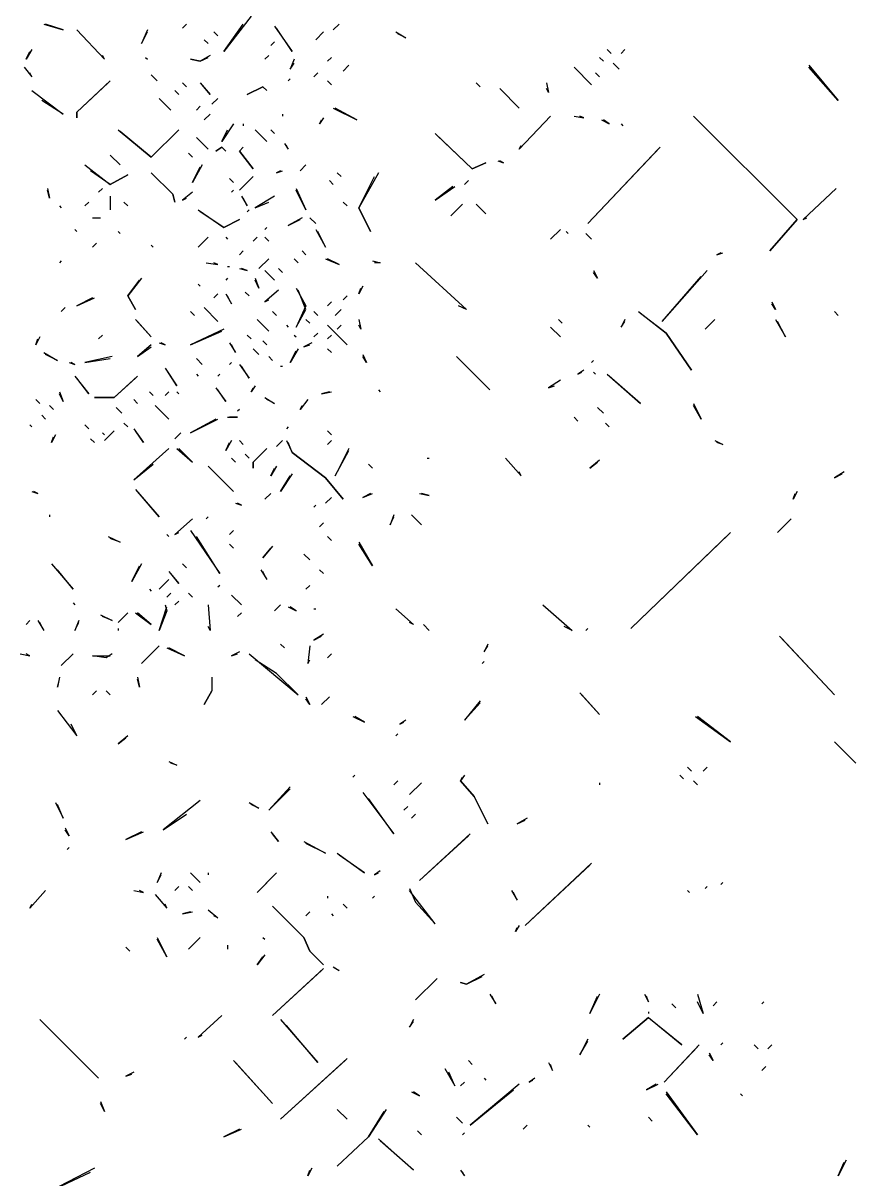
# Model space of a CAD drawing. Extents: x 1 to 2775, y -31 to 2075.
# Drawn here: x 1985.2 to 2056.2, y 828.6 to 927.1 of the extents above; entities that cross this region are included whole.
import ezdxf

# ---------------------------------------------------------------- set-up
doc = ezdxf.new("R2010")
doc.units = 0
doc.layers.add('LINEWORK', color=4, linetype='CONTINUOUS')

msp = doc.modelspace()

# ---------------------------------------------------------------- linework, layer by layer
at = {"layer": 'LINEWORK'}
for points in [[(1987, 927), (1988.6667, 926.5), (1987.1667, 927)], [(1999.1667, 927), (1998.8333, 926.6667)], [(2004.6667, 927.6667), (2002.3333, 924.6667), (2004, 927)], [(2012.1667, 927), (2011.6667, 926.5)], [(1989.8333, 926.5), (1992.1667, 924), (1992, 924.3333)], [(1995.8333, 926.5), (1995.3333, 925.3333), (1995.8333, 926.3333)], [(2001.5, 926.3333), (2001.8333, 926)], [(2006.6667, 926.8333), (2008.1667, 924.6667), (2006.8333, 926.6667)], [(2010.8333, 926.3333), (2010.1667, 925.6667)], [(2017, 926.3333), (2017.8333, 925.8333), (2017.1667, 926.1667)], [(2000.6667, 925.6667), (2001, 925.3333)], [(2006.6667, 925.5), (2006.3333, 925.1667)], [(1986, 924.8333), (1985.5, 924), (1985.8333, 924.6667)], [(1995.6667, 924.1667), (1995.8333, 924)], [(2001.1667, 924.3333), (2000.3333, 923.8333), (1999.5, 924), (2000.3333, 923.8333), (2001, 924.1667)], [(2006.1667, 924.3333), (2005.8333, 924)], [(2008.3333, 924), (2008, 923.1667), (2008.3333, 923.6667)], [(2011.5, 924.1667), (2011.1667, 923.8333)], [(2034.3333, 924.1667), (2034.6667, 923.8333)], [(2035, 924.8333), (2035.3333, 924.5)], [(2036.5, 924.8333), (2036.1667, 924.5)], [(1985.3333, 923.3333), (1986, 922.5), (1985.8333, 922.8333)], [(2013, 923.5), (2012.5, 923)], [(2032.1667, 923.3333), (2033.6667, 921.8333)], [(2035.5, 923.6667), (2036, 923.1667)], [(2052.1667, 923.5), (2054.6667, 920.5), (2052.1667, 923.3333)], [(1992.6667, 922.1667), (1989.8333, 919.5), (1989.8333, 919), (1989.8333, 919.5), (1992.5, 922)], [(1996.1667, 922.6667), (1996.6667, 922.1667)], [(1998.8333, 922), (1999.1667, 921.6667)], [(2000.3333, 922), (2001.1667, 921), (2000.5, 921.8333)], [(2008, 922.3333), (2007.8333, 922.1667)], [(2010.3333, 922.8333), (2010, 922.5)], [(2011.1667, 922.1667), (2011.5, 921.8333)], [(2023.8333, 922), (2024.1667, 921.6667)], [(2029.8333, 922), (2030, 921.1667), (2029.8333, 921.5)], [(2034, 922.8333), (2034.3333, 922.5)], [(1986, 921.3333), (1988.6667, 919.3333), (1986.8333, 920.5)], [(1998.1667, 921.3333), (1998.5, 921)], [(2005.6667, 921.6667), (2004.3333, 921), (2005.6667, 921.6667), (2006, 921.3333)], [(2025.8333, 921.5), (2027.5, 919.8333)], [(1996.8333, 920.6667), (1997.8333, 919.6667)], [(2000.3333, 920), (2000, 919.6667)], [(2001.8333, 920.6667), (2001.3333, 920.1667)], [(2001.1667, 919.3333), (2000.6667, 918.8333)], [(2007.3333, 919.3333), (2007.3333, 919.1667)], [(2011.6667, 919.8333), (2013.6667, 918.8333), (2011.8333, 919.8333)], [(2030.1667, 919.1667), (2027.5, 916.3333), (2027.6667, 916.6667)], [(2032.1667, 919.1667), (2033, 919), (2032.6667, 919.1667)], [(2042.3333, 919.1667), (2051.1667, 910.3333), (2048.8333, 907.6667), (2051.1667, 910.3333)], [(2003.1667, 918.5), (2002.1667, 917), (2002.6667, 918)], [(2004, 918.5), (2004, 918.3333)], [(2010.8333, 919), (2010.5, 918.5), (2010.6667, 918.8333)], [(2034.5, 918.8333), (2035.1667, 918.5), (2034.6667, 918.8333)], [(2036.1667, 918.5), (2036.3333, 918.3333)], [(1993.3333, 918), (1996.1667, 915.6667), (1998.5, 918), (1996.1667, 915.6667), (1993.5, 917.8333)], [(2000, 917.3333), (2001, 916.3333)], [(2005, 918), (2006, 917)], [(2006.3333, 918), (2006.6667, 917.6667)], [(2020.3333, 917.6667), (2023.5, 914.6667), (2024.6667, 915.1667), (2023.5, 914.6667), (2020.5, 917.5)], [(2002.1667, 916.5), (2001.6667, 916.1667), (2002.1667, 916.5), (2002.5, 916.1667)], [(2004, 916.5), (2003.6667, 916.1667), (2004.8333, 914.6667), (2003.6667, 916.1667)], [(2007.5, 916.8333), (2007.8333, 916.3333), (2007.6667, 916.6667)], [(2039.5, 916.5), (2033.3333, 910), (2039.3333, 916.3333)], [(1992.6667, 915.8333), (1993.5, 915)], [(1999.3333, 916), (1999.6667, 915.6667)], [(2025.6667, 915.3333), (2026.1667, 915.1667), (2025.8333, 915.3333)], [(1990.5, 915), (1992.6667, 913.3333), (1994.1667, 914.1667), (1992.6667, 913.3333), (1991, 914.5)], [(1996.1667, 914.3333), (1998, 912.5), (1998.1667, 911.8333), (1998, 912.5)], [(2000.5, 915), (1999.6667, 913.5), (2000.3333, 914.8333)], [(2007.1667, 914.5), (2006.8333, 914.3333), (2007.3333, 914.5)], [(2009.3333, 915), (2008.8333, 914.5)], [(2012, 914.3333), (2012.3333, 914)], [(2015.5, 914.3333), (2013.8333, 911.3333), (2014.8333, 909.3333), (2013.8333, 911.3333), (2015.1667, 914)], [(2002.8333, 913.8333), (2003.1667, 913.5)], [(2004.8333, 914), (2003.6667, 912.8333)], [(2011.3333, 913.6667), (2011.6667, 913.3333)], [(2021.8333, 913.1667), (2020.3333, 912), (2022, 913.1667)], [(2023.1667, 913.6667), (2022.8333, 913.3333)], [(1987.3333, 913), (1987.5, 912.1667), (1987.3333, 912.8333)], [(1992, 913), (1991.6667, 912.6667)], [(1992.6667, 912.3333), (1992.6667, 911.1667)], [(1999.6667, 912.6667), (1998.8333, 912), (1999.1667, 912.1667)], [(2003.1667, 912.8333), (2003, 912.6667)], [(2003.8333, 912.3333), (2004.3333, 911.5), (2004, 912.1667)], [(2006.6667, 912.3333), (2005, 911.3333), (2006.1667, 911.8333)], [(2008.5, 913), (2009.3333, 911.1667), (2008.5, 912.8333)], [(2054.5, 913), (2051.6667, 910.3333), (2052, 910.5)], [(1988.3333, 911.5), (1988.5, 911.3333)], [(1990.8333, 911.8333), (1990.5, 911.5)], [(1993.8333, 911.8333), (1994.1667, 911.5)], [(2000.1667, 911.1667), (2002.3333, 909.6667), (2003.6667, 910.3333), (2002.3333, 909.6667), (2000.3333, 911)], [(2004.5, 911.1667), (2004.3333, 911)], [(2012.5, 911.8333), (2012.8333, 911.5)], [(2022.6667, 911.6667), (2021.6667, 910.6667)], [(2023.8333, 911.6667), (2024.6667, 910.8333)], [(1991.1667, 910.5), (1991.8333, 910.5)], [(2009, 910.5), (2007.8333, 909.8333), (2008.8333, 910.3333)], [(2009.6667, 910.5), (2010.1667, 910)], [(1989.6667, 909.5), (1989.8333, 909.3333)], [(1993.3333, 909.3333), (1993.5, 909.1667)], [(2006, 909.6667), (2005.8333, 909.5)], [(2010.1667, 909.5), (2011, 908), (2010.3333, 909.3333)], [(2031, 909.5), (2030.1667, 908.6667)], [(2031.5, 909.3333), (2031.6667, 909.1667)], [(2033.1667, 909.1667), (2033.6667, 908.6667)], [(1991.5, 908.3333), (1991.1667, 908)], [(2001, 908.8333), (2000.1667, 908)], [(2002.5, 908.8333), (2002.6667, 908.6667)], [(2005.1667, 908.8333), (2004.8333, 908.5)], [(2005.8333, 908.8333), (2006.1667, 908.5)], [(1996.1667, 908.1667), (1996.3333, 908)], [(2004, 907.6667), (2003.6667, 907.3333)], [(2009, 907.6667), (2009.3333, 907.3333)], [(2044.6667, 907.5), (2044.3333, 907.3333), (2044.8333, 907.5)], [(1988.5, 906.8333), (1988.3333, 906.6667)], [(2000.8333, 906.6667), (2001.8333, 906.5), (2001.5, 906.6667)], [(2002.6667, 906.3333), (2002.8333, 906.3333)], [(2006.1667, 907), (2005.3333, 906.1667)], [(2008.3333, 907), (2008.6667, 906.6667)], [(2011, 907), (2012.1667, 906.5), (2011.1667, 907)], [(2015, 906.8333), (2015.6667, 906.6667), (2015.1667, 906.6667)], [(2018.6667, 906.6667), (2023, 902.6667), (2022.3333, 903)], [(1995.3333, 905.3333), (1994.1667, 903.8333), (1994.8333, 902.6667), (1994.1667, 903.8333), (1995.1667, 905.1667)], [(2002.6667, 905.3333), (2002.5, 905.1667)], [(2003.6667, 906.1667), (2004.3333, 906), (2003.8333, 906.1667)], [(2005, 905.3333), (2005.3333, 904.5), (2005, 905.1667)], [(2005.8333, 906), (2006.6667, 905.1667)], [(2007, 906.1667), (2007.3333, 905.8333)], [(2033.8333, 906), (2034.1667, 905.3333), (2033.8333, 905.8333)], [(2043.5, 906), (2039.6667, 901.6667), (2043, 905.5)], [(2000.1667, 904.8333), (2000.3333, 904.6667)], [(2007, 904.3333), (2005.8333, 903.3333), (2006.1667, 903.5)], [(2008.5, 904.5), (2009.3333, 903), (2008.5, 901.1667), (2009.3333, 902.6667), (2008.6667, 904.3333)], [(2014.1667, 904.6667), (2013.8333, 904), (2014, 904.5)], [(1991.1667, 903.6667), (1989.8333, 903), (1991.3333, 903.6667)], [(2001.8333, 904), (2001.5, 903.6667)], [(2002.5, 904), (2003, 903.1667), (2002.6667, 903.8333)], [(2004.1667, 904.1667), (2004.5, 903.8333)], [(2011.5, 903.3333), (2011.1667, 903)], [(2012.8333, 903.8333), (2012.5, 903.5)], [(2049, 903.3333), (2049.3333, 902.6667), (2049, 903.1667)], [(1988.8333, 902.8333), (1988.5, 902.5)], [(1999.5, 902.5), (1999.8333, 902.1667)], [(2000.6667, 902.8333), (2001.8333, 901.6667)], [(2006.5, 902.5), (2006.8333, 902.1667)], [(2010, 902.5), (2010.3333, 902.1667)], [(2012.3333, 902.6667), (2011.8333, 902.1667)], [(2037.6667, 902.5), (2040, 900.6667), (2042.1667, 897.5), (2040, 900.6667), (2037.8333, 902.3333)], [(2054.3333, 902.5), (2054.6667, 902.1667)], [(1994.8333, 901.8333), (1996.1667, 900.3333), (1995, 901.6667)], [(2005.1667, 901.8333), (2006.1667, 900.8333)], [(2007.6667, 901.3333), (2007.8333, 901.1667)], [(2009.3333, 901.8333), (2009.6667, 901.5)], [(2011.1667, 901.3333), (2012.8333, 899.6667)], [(2012.3333, 901.3333), (2012, 901)], [(2013.8333, 901.8333), (2014, 901), (2013.8333, 901.3333)], [(2030.8333, 901.8333), (2031.1667, 901.5)], [(2036.5, 901.8333), (2036.1667, 901.1667), (2036.5, 901.6667)], [(2044.1667, 901.8333), (2043.3333, 901)], [(2049.3333, 901.8333), (2050.1667, 900.3333), (2049.5, 901.6667)], [(1986.6667, 900.3333), (1986.3333, 899.6667), (1986.5, 900.1667)], [(1992, 900.5), (1991.6667, 900.1667)], [(2002.3333, 901), (1999.5, 899.6667), (2002.1667, 900.8333)], [(2004.3333, 900.5), (2004.6667, 900.1667)], [(2008.3333, 900.5), (2008.5, 900.3333)], [(2010.3333, 900.6667), (2010, 900.3333)], [(2011.5, 900.5), (2011.1667, 900.1667)], [(2030.1667, 901.1667), (2031, 900.3333)], [(1996.1667, 899.6667), (1995, 898.6667), (1996.1667, 899.5)], [(1996.8333, 899.8333), (1997.3333, 899.6667), (1997, 899.8333)], [(2002.8333, 899.8333), (2003.3333, 899), (2003, 899.6667)], [(2004.8333, 899.3333), (2005.3333, 898.8333)], [(2005.6667, 900), (2006, 899.6667)], [(2008.6667, 899.3333), (2008, 898.1667), (2008.5, 899.1667)], [(2009.8333, 899.8333), (2009.1667, 899.5), (2009.6667, 899.6667)], [(2011.1667, 899.3333), (2011.5, 899)], [(1987, 899), (1988.1667, 898.3333), (1987.1667, 898.8333)], [(1992.8333, 898.6667), (1990.5, 898.1667), (1992.6667, 898.5)], [(2000, 898.5), (2000.5, 898)], [(2006.1667, 898.6667), (2006.5, 898.3333)], [(2014.1667, 898.8333), (2014.5, 898.1667), (2014.1667, 898.6667)], [(2022.1667, 898.6667), (2025, 895.8333)], [(2033.8333, 898.3333), (2033.6667, 898.1667)], [(1989.1667, 898.1667), (1989.6667, 898), (1989.3333, 898.1667)], [(1997.3333, 897.6667), (1998.3333, 896.1667), (1997.5, 897.5)], [(2003, 898.1667), (2002.8333, 898)], [(2003.6667, 898), (2004.5, 896.8333), (2003.8333, 897.8333)], [(2007.1667, 897.8333), (2007.3333, 897.8333)], [(2033, 897.5), (2032.5, 897.1667), (2032.8333, 897.3333)], [(1989.6667, 897), (1990.8333, 895.5), (1989.8333, 896.8333)], [(1995, 897), (1993, 895.1667), (1991.3333, 895.1667), (1993, 895.1667), (1994.8333, 896.8333)], [(2000, 897.1667), (2000.1667, 897)], [(2002, 897.1667), (2001.8333, 897)], [(2031, 896.6667), (2030, 896), (2030.5, 896.1667)], [(2033.8333, 897.3333), (2034, 897.1667)], [(2035, 897.1667), (2037.8333, 894.6667), (2035.1667, 897)], [(1988.3333, 895.6667), (1988.6667, 894.8333), (1988.3333, 895.5)], [(1996, 895.6667), (1996.3333, 895.3333)], [(1997.6667, 895.6667), (1997.3333, 895.3333)], [(1998.3333, 895.6667), (1998.5, 895.5)], [(2001.6667, 896), (2002.5, 894.8333), (2001.8333, 895.8333)], [(2005, 896.1667), (2004.6667, 895.6667), (2004.8333, 896)], [(2011.3333, 895.6667), (2010.6667, 895.5), (2011.5, 895.6667)], [(2015.5, 895.8333), (2015.6667, 895.6667)], [(1986.3333, 895), (1986.6667, 894.6667)], [(1987.5, 894.5), (1987.8333, 894.1667)], [(1994.6667, 895), (1995, 894.6667)], [(1996.5, 894.5), (1997.6667, 893.3333)], [(2005.8333, 895.1667), (2006.6667, 894.6667), (2006, 895)], [(2009.5, 895), (2008.8333, 894.1667), (2009, 894.5)], [(2042.3333, 894.6667), (2043, 893.3333), (2042.3333, 894.5)], [(1986.8333, 893.6667), (1987.1667, 893.3333)], [(1993.1667, 894.3333), (1993.6667, 893.8333)], [(2002.6667, 893.5), (2003.5, 893.5), (2002.8333, 893.5)], [(2003.6667, 894.1667), (2003.5, 894)], [(2032.1667, 893.5), (2032.5, 893.1667)], [(2034.1667, 894.3333), (2034.6667, 893.8333)], [(1985.8333, 892.8333), (1986, 892.6667)], [(1990.5, 892.8333), (1990.8333, 892.5)], [(1993.8333, 893), (1994.1667, 892.6667)], [(1994.6667, 892.5), (1995.5, 891.3333), (1994.8333, 892.3333)], [(2001.6667, 893.3333), (1999.5, 892.1667), (2001.8333, 893.3333)], [(2007.8333, 892.6667), (2007.6667, 892.5)], [(2034.8333, 893), (2035.1667, 892.6667)], [(1988, 892), (1987.6667, 891.3333), (1987.8333, 891.8333)], [(1991, 891.6667), (1991.3333, 891.3333)], [(1992, 892.1667), (1992.1667, 892)], [(1993, 892.3333), (1992.1667, 891.5)], [(1998.6667, 892.1667), (1998.1667, 891.6667)], [(2003, 891.5), (2002.5, 890.6667), (2002.8333, 891.3333)], [(2003.6667, 891.5), (2004, 891.1667)], [(2007.3333, 891.5), (2006.8333, 891)], [(2007.6667, 891.5), (2008.1667, 890.5), (2011, 888.3333), (2012.5, 886.5), (2011, 888.3333), (2008.1667, 890.5), (2007.8333, 891.3333)], [(2011.1667, 892.3333), (2011.5, 892)], [(2011.5, 891.5), (2011.1667, 891.1667)], [(2044.1667, 891.5), (2044.8333, 891.1667), (2044.3333, 891.3333)], [(1997.6667, 890.8333), (1994.6667, 888.1667), (1996.3333, 889.5)], [(1998.3333, 890.8333), (1999.6667, 889.6667), (1998.5, 890.8333)], [(2006, 890.8333), (2004.8333, 889.6667), (2004.8333, 889.1667), (2004.8333, 889.6667)], [(2013, 890.8333), (2011.8333, 888.5), (2013, 890.6667)], [(2003, 890), (2003.3333, 889.6667)], [(2004.1667, 890.3333), (2004.5, 890)], [(2014.6667, 889.5), (2015, 889.1667)], [(2019.6667, 890), (2019.8333, 890)], [(2026.3333, 890), (2027.6667, 888.5), (2027.5, 888.8333)], [(2034.3333, 889.8333), (2033.5, 889.1667), (2034.1667, 889.6667)], [(2001, 889.3333), (2003.1667, 887.1667)], [(2006.8333, 889.3333), (2006.3333, 888.5), (2006.6667, 889.1667)], [(2008.1667, 888.6667), (2007.1667, 887.1667), (2008, 888.5)], [(2055.1667, 888.8333), (2054.3333, 888.3333), (2055, 888.6667)], [(1986, 887.1667), (1986.5, 887), (1986.1667, 887.1667)], [(1994.8333, 887.3333), (1996.8333, 885), (1995, 887.1667)], [(2006.3333, 887), (2005.8333, 886.5)], [(2011.5, 886.6667), (2011, 886.1667)], [(2014.8333, 887), (2014.1667, 886.6667), (2015, 887)], [(2019, 887), (2019.8333, 886.8333), (2019.1667, 887)], [(2051.1667, 887.1667), (2050.8333, 886.5), (2051, 887)], [(2003.3333, 886.1667), (2003.8333, 886), (2003.5, 886.1667)], [(2010.1667, 886), (2010, 885.8333)], [(1987.5, 885.1667), (1987.5, 885)], [(1999.6667, 884.8333), (1998.1667, 883.5), (1998.5, 883.6667)], [(2001, 885), (2000.8333, 884.8333)], [(2016.8333, 885.1667), (2016.5, 884.3333), (2016.8333, 885)], [(2018.3333, 885.1667), (2019.1667, 884.3333)], [(2050.6667, 884.8333), (2049.5, 883.6667)], [(1999.5, 883.8333), (2002, 880.1667), (2000, 883.3333)], [(2003.1667, 883.8333), (2002.8333, 883.5)], [(2010.8333, 884.5), (2010.5, 884.1667)], [(2045.5, 883.6667), (2037, 875.5), (2045.3333, 883.5)], [(1992.5, 883.3333), (1993.5, 882.8333), (1992.6667, 883.1667)], [(1997.5, 883.5), (1997.6667, 883.3333)], [(2002.8333, 882.6667), (2003.1667, 882.3333)], [(2011.1667, 883.3333), (2011.5, 883)], [(2013.8333, 882.8333), (2015, 880.8333), (2013.8333, 882.6667)], [(2006.5, 882.5), (2005.6667, 881.5), (2006.3333, 882.3333)], [(2009.1667, 881.8333), (2009.6667, 881.3333)], [(1987.6667, 881), (1989.5, 878.8333), (1988.1667, 880.5)], [(1995.3333, 881), (1994.5, 879.5), (1995.1667, 880.8333)], [(1998.8333, 881), (1999.1667, 880.6667)], [(1997.6667, 879.6667), (1996.8333, 878.8333)], [(1997.6667, 880.3333), (1998.5, 879.3333), (1997.8333, 880.1667)], [(2005.5, 880.5), (2006, 879.6667), (2005.6667, 880.3333)], [(2010.5, 880.5), (2010.8333, 880.1667)], [(1996, 878.8333), (1996.1667, 878.6667)], [(2002, 879.1667), (2001.8333, 879)], [(2009.6667, 879.1667), (2009.3333, 878.8333)], [(1989.5, 877.6667), (1989.6667, 877.5)], [(1997.8333, 878.5), (1997.5, 878.1667)], [(1998.5, 877.8333), (1998.1667, 877.5)], [(1999.3333, 878.5), (1999.6667, 878.1667)], [(2003, 878.3333), (2003.8333, 877.5)], [(1991.8333, 876.6667), (1992.8333, 876.1667), (1992, 876.5)], [(1994.1667, 876.8333), (1993.3333, 876)], [(1994.8333, 876.8333), (1996.1667, 875.8333), (1995, 876.8333)], [(1997.3333, 877.5), (1997.5, 877), (1996.8333, 875.3333), (1997.5, 877.3333)], [(2001, 877.5), (2001.1667, 875.3333), (2001, 875.6667)], [(2003.8333, 876.8333), (2003.5, 876.5)], [(2007.1667, 877.5), (2006.6667, 877)], [(2007.8333, 877.3333), (2008.5, 877), (2008, 877.3333)], [(2010, 877.1667), (2010.1667, 877.1667)], [(2017, 877.1667), (2018.5, 875.8333), (2018.1667, 876)], [(2029.5, 877.5), (2032, 875.3333), (2031.3333, 875.6667)], [(1985.8333, 876.1667), (1985.5, 875.8333)], [(1986.5, 876.1667), (1987, 875.3333), (1986.6667, 876)], [(1990, 876.1667), (1989.6667, 875.3333), (1990, 876)], [(2019.3333, 875.8333), (2019.8333, 875.3333)], [(1993.3333, 875.5), (1993.3333, 875.3333)], [(2010.8333, 875), (2010, 874.5), (2010.6667, 874.8333)], [(2033.3333, 875.5), (2033.1667, 875.3333)], [(2049.6667, 874.8333), (2054.3333, 869.8333), (2049.8333, 874.6667)], [(1996.8333, 874), (1995.3333, 872.5)], [(1997.5, 873.8333), (1999, 873.1667), (1997.6667, 873.8333)], [(2007.1667, 874.1667), (2007.5, 873.8333)], [(2009.6667, 874), (2009.5, 872.5), (2009.6667, 872.8333)], [(2024.8333, 874.1667), (2024.5, 873.5), (2024.8333, 874)], [(1985, 873.3333), (1985.8333, 873.1667), (1985.5, 873.3333)], [(1989.5, 873.3333), (1988.5, 872.3333)], [(1992.8333, 873.3333), (1992.3333, 873), (1991.1667, 873.1667), (1992.6667, 873.1667)], [(2003.6667, 873.5), (2003, 873.1667), (2003.5, 873.3333)], [(2004.5, 873.3333), (2008.6667, 869.8333), (2006.8333, 871.6667), (2005, 872.8333)], [(2011.5, 873.3333), (2011.1667, 873)], [(2024.5, 872.6667), (2024.3333, 872.5)], [(1988.3333, 871.3333), (1988.1667, 870.5), (1988.3333, 871.1667)], [(1995, 871.3333), (1995.1667, 870.5), (1995, 871.1667)], [(2001.3333, 871.3333), (2001.3333, 870.1667), (2000.6667, 869), (2001.3333, 870.1667)], [(1991.5, 870.1667), (1991.1667, 869.8333)], [(1992.3333, 870.1667), (1992.6667, 869.8333)], [(2032.6667, 870), (2034.3333, 868.1667), (2032.8333, 869.8333)], [(2009.3333, 869.6667), (2009.6667, 869), (2009.3333, 869.5)], [(2011.3333, 869.6667), (2010.6667, 869)], [(2024.1667, 869.3333), (2022.8333, 867.6667), (2024.1667, 869.1667)], [(1988.1667, 868.5), (1989.8333, 866.3333), (1989.3333, 867.3333)], [(2013.3333, 868), (2014.3333, 867.5), (2013.5, 868)], [(2042.5, 868), (2045.5, 865.8333), (2042.6667, 868)], [(2017.8333, 867.6667), (2017.3333, 867.3333), (2017.6667, 867.5)], [(1994.1667, 866.3333), (1993.3333, 865.6667), (1994, 866.1667)], [(2017.1667, 866.5), (2017, 866.3333)], [(2054.3333, 865.8333), (2056.1667, 864)], [(1997.6667, 864.1667), (1998.3333, 863.8333), (1997.8333, 864)], [(2013.5, 863), (2013.3333, 862.8333)], [(2022.8333, 863), (2022.5, 862.5), (2023.6667, 861.1667), (2024.8333, 858.8333), (2023.6667, 861.1667), (2022.5, 862.5), (2022.6667, 862.8333)], [(2041.1667, 863), (2041.5, 862.6667)], [(2041.8333, 863.6667), (2042.1667, 863.3333)], [(2043.5, 863.6667), (2043.1667, 863.3333)], [(2008, 862), (2006.1667, 860), (2008, 861.8333)], [(2017.1667, 862.5), (2016.8333, 862.1667)], [(2019.1667, 862.3333), (2018.1667, 861.3333)], [(2034.3333, 862.3333), (2034.3333, 862.1667)], [(2042.3333, 862.5), (2042.6667, 862.1667)], [(2014.1667, 861.5), (2016.8333, 858), (2014.6667, 861)], [(1988, 860.6667), (1988.6667, 859.3333), (1988.1667, 860.5)], [(2000.3333, 860.8333), (1997.1667, 858.3333), (1999.1667, 859.6667)], [(2004.5, 860.6667), (2005.3333, 860.1667), (2004.6667, 860.5)], [(2018, 860.3333), (2017.6667, 860)], [(2018.6667, 859.6667), (2018.3333, 859.3333)], [(2028.1667, 859.3333), (2027.3333, 858.8333), (2028, 859.1667)], [(1988.8333, 858.5), (1989.1667, 857.8333), (1988.8333, 858.3333)], [(1995.3333, 858.1667), (1994, 857.5), (1995.5, 858.1667)], [(2006.3333, 858.1667), (2007, 857.3333), (2006.5, 858)], [(2023.3333, 858), (2019, 854), (2023.1667, 857.8333)], [(2009.1667, 857.3333), (2011, 856.3333), (2009.3333, 857.1667)], [(1989.1667, 856.8333), (1989, 856.6667)], [(2012, 856.3333), (2014.3333, 854.6667), (2012.1667, 856.1667)], [(2033.6667, 855.5), (2028, 850.1667), (2033.5, 855.3333)], [(1997, 854.6667), (1996.6667, 853.8333), (1997, 854.5)], [(1999.5, 854.6667), (2000.3333, 853.8333)], [(2001, 854.6667), (2001, 854.5)], [(2006.8333, 854.6667), (2005.1667, 853), (2006.6667, 854.5)], [(2015.6667, 854.8333), (2015.1667, 854.5), (2015.5, 854.6667)], [(1987.1667, 853.1667), (1985.8333, 851.6667), (1986, 852)], [(1994.6667, 853.1667), (1995.5, 853), (1995.1667, 853.1667)], [(1998.5, 853.5), (1998.1667, 853.1667)], [(1999.3333, 853.5), (1999.6667, 853.1667)], [(2018.1667, 853.3333), (2018.6667, 852.1667), (2020.3333, 850.3333), (2018.1667, 853.1667)], [(2026.8333, 853.1667), (2027.3333, 852.3333), (2027, 853)], [(2041.8333, 853.1667), (2042, 853)], [(2043.5, 853.5), (2043.3333, 853.3333)], [(2044.8333, 853.8333), (2044.6667, 853.6667)], [(1996.5, 852.8333), (1997.5, 851.6667), (1997.3333, 852)], [(2011.1667, 852.6667), (2011.1667, 852.5)], [(2015.1667, 852.6667), (2015, 852.5)], [(1999.5, 851.3333), (1998.8333, 851.1667), (1999.6667, 851.3333)], [(2001, 851.5), (2001.8333, 850.8333), (2001.5, 851)], [(2006.5, 851.8333), (2009.1667, 849.1667), (2009.6667, 848), (2010.8333, 846.8333), (2009.6667, 848), (2009.1667, 849.1667)], [(2009.6667, 851.3333), (2009.3333, 851)], [(2011.5, 851.1667), (2011.6667, 851)], [(2012.5, 852), (2012.8333, 851.6667)], [(2027.5, 850.1667), (2027.1667, 849.6667), (2027.3333, 850)], [(1996.6667, 849.1667), (1997.5, 847.5), (1996.6667, 849)], [(2000.3333, 849.1667), (1999.3333, 848.1667)], [(2005.6667, 849.1667), (2005.8333, 849)], [(1994, 848.3333), (1994.3333, 848)], [(2002.6667, 848.5), (2002.6667, 848.1667)], [(2005.8333, 847.6667), (2005.1667, 846.8333), (2005.6667, 847.5)], [(2010.8333, 846.5), (2006.5, 842.5), (2010.6667, 846.3333)], [(2011.6667, 846.6667), (2012.1667, 846.3333), (2011.8333, 846.5)], [(2020.5, 845.6667), (2018.6667, 843.8333)], [(2024.5, 846), (2023, 845.1667), (2022.5, 845.3333), (2023, 845.1667), (2024.3333, 845.8333)], [(2025, 844.3333), (2025.5, 843.5), (2025.1667, 844.1667)], [(2034.3333, 844.3333), (2033.5, 842.6667), (2034.1667, 844.1667)], [(2038.1667, 844.3333), (2038.5, 843.6667), (2038.3333, 844.1667)], [(2042.6667, 844.3333), (2043.1667, 842.6667), (2042.6667, 843.6667)], [(2040.5, 843.5), (2040.8333, 843.1667)], [(2044.3333, 843.6667), (2044, 843.3333)], [(2048.3333, 843.6667), (2048.1667, 843.5)], [(2002.1667, 842.5), (2000.1667, 840.6667), (2000.5, 840.8333)], [(2038.5, 842.3333), (2036.3333, 840.5), (2038.5, 842.3333), (2041.3333, 840), (2038.6667, 842.1667)], [(2038.5, 842.8333), (2038.5, 842.6667)], [(1986.6667, 842.1667), (1991.6667, 837.1667)], [(2007.1667, 842.1667), (2010.3333, 838.5), (2007.6667, 841.6667)], [(2018.5, 842.1667), (2018.1667, 841.5), (2018.5, 842)], [(1999.1667, 840.6667), (1999, 840.5)], [(2033.3333, 840.5), (2032.6667, 839.1667), (2033.3333, 840.3333)], [(2042.8333, 840), (2039.8333, 836.8333), (2042.6667, 839.8333)], [(2043.6667, 839.3333), (2044, 838.6667), (2043.6667, 839.1667)], [(2044.8333, 840.1667), (2044.6667, 840)], [(2047.5, 840), (2047.8333, 839.6667)], [(2049, 840), (2048.6667, 839.6667)], [(2003.1667, 838.6667), (2006.5, 835), (2003.3333, 838.5)], [(2012.8333, 838.8333), (2007.1667, 833.6667), (2012.6667, 838.6667)], [(2023.1667, 838.6667), (2023.5, 838.3333)], [(2030, 838.5), (2030.3333, 837.8333), (2030.1667, 838.3333)], [(1994.6667, 837.6667), (1994, 837.3333), (1994.5, 837.5)], [(2021.1667, 838), (2022, 836.5), (2021.5, 837.6667)], [(2048.5, 838.1667), (2048.1667, 837.8333)], [(2022.8333, 836.8333), (2022.5, 836.5)], [(2027.5, 836.6667), (2023.3333, 833.1667), (2027, 836.1667)], [(2024.5, 837.1667), (2024.6667, 837)], [(2028.8333, 837.1667), (2028.3333, 836.8333), (2028.6667, 837)], [(2039.1667, 836.6667), (2038.3333, 836.1667), (2039.3333, 836.6667)], [(2018.3333, 836), (2019, 835.6667), (2018.5, 836)], [(2040, 836), (2042.6667, 832.3333), (2040, 835.8333)], [(2046.3333, 835.8333), (2046.5, 835.6667)], [(1991.8333, 835.1667), (1992.1667, 834.3333), (1991.8333, 835)], [(2016.1667, 834.5), (2014.6667, 832.1667), (2012, 829.6667), (2014.6667, 832.1667), (2016, 834.3333)], [(2012, 834.5), (2012.8333, 833.6667)], [(2022.1667, 833.8333), (2022.6667, 833.3333)], [(2038.5, 833.8333), (2038.8333, 833.5)], [(2003.6667, 832.8333), (2002.3333, 832.1667), (2003.8333, 832.8333)], [(2018.8333, 832.6667), (2019.1667, 832.3333)], [(2022.8333, 832.5), (2022.6667, 832.3333)], [(2028.1667, 833.1667), (2027.8333, 832.8333)], [(2033.3333, 833.1667), (2033.5, 833)], [(2015.5, 832), (2018.5, 829.3333), (2015.6667, 831.8333)], [(1991.3333, 829.5), (1987.5, 827.5), (1985, 825), (1987.5, 827.5), (1991, 829.1667)], [(2009.8333, 829.5), (2009.5, 828.8333), (2009.6667, 829.3333)], [(2055.3333, 830.1667), (2054.6667, 828.8333), (2055.1667, 830)], [(2022.5, 829.3333), (2022.8333, 828.8333), (2022.6667, 829.1667)]]:
    msp.add_lwpolyline(points, dxfattribs=at)

doc.saveas('drawing.dxf')
